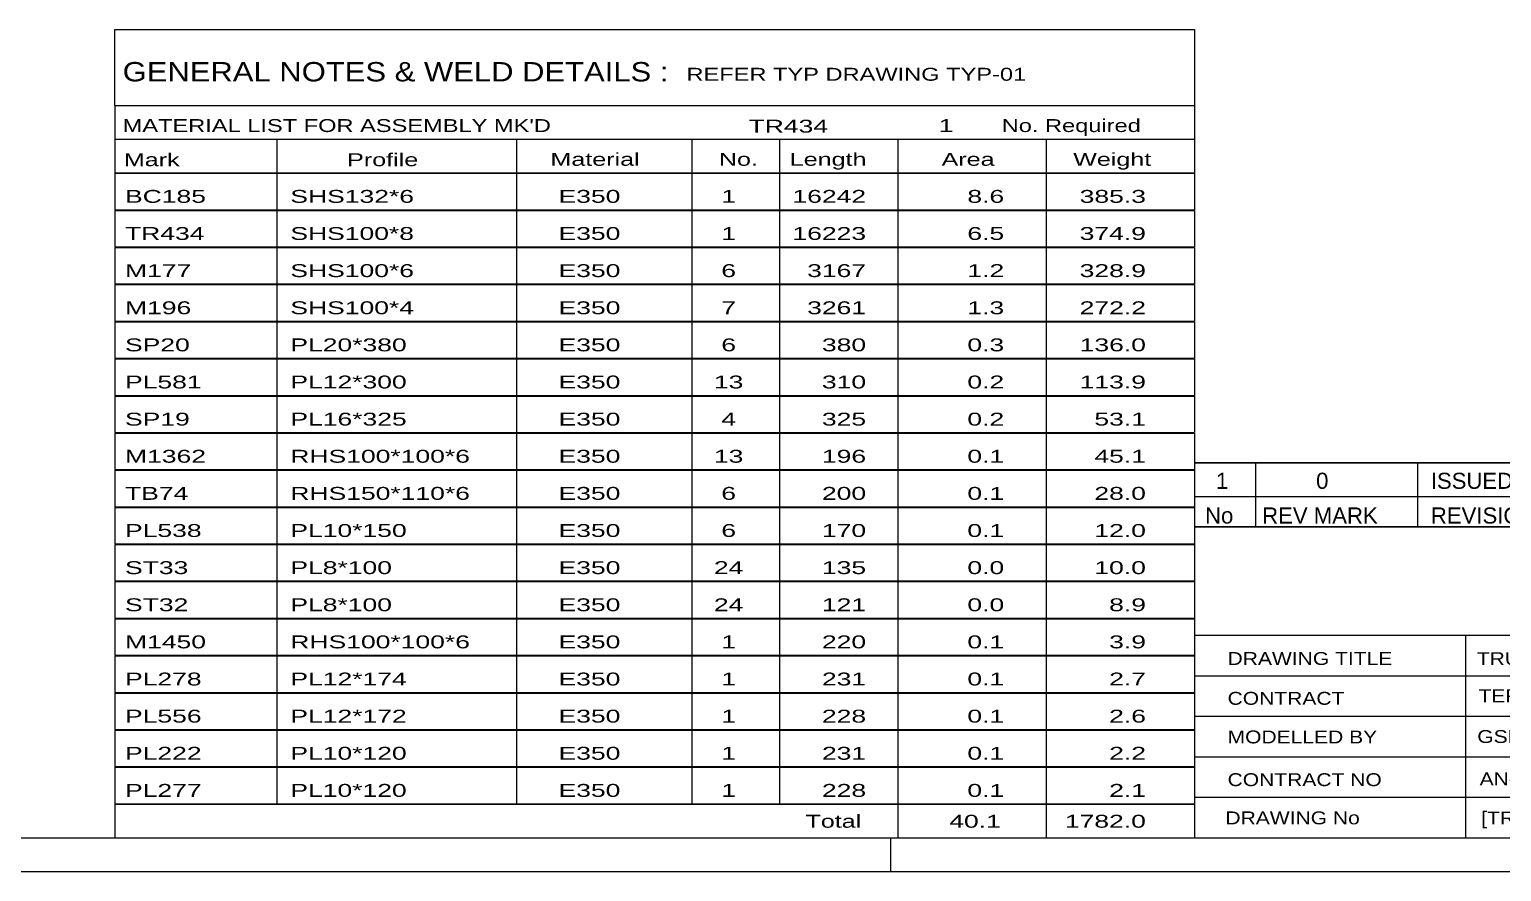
# Model space of a CAD drawing. Header units: millimetres. Extents: x -89 to 752, y -423 to 171.
# Drawn here: x 414.1 to 632.2, y -423.2 to -298.4 of the extents above; entities that cross this region are included whole.
import ezdxf

# ---------------------------------------------------------------- set-up
doc = ezdxf.new("R2010")
doc.units = ezdxf.units.MM
doc.styles.add('Arial Narrow', font='ARIALN.TTF', dxfattribs={"height": 0.2})

# ---------------------------------------------------------------- blocks, each defined once
blk = doc.blocks.new('Unknown-814409316-18300')
at = {"color": 7, "linetype": 'Continuous'}
for p, q in [((586.73, -372.1), (746.73, -372.1)), ((586.73, -372.11), (586.73, -418.16)), ((746.73, -372.16), (746.73, -418.16)), ((586.73, -388.16), (746.73, -388.16)), ((626.87, -388.16), (626.87, -418.16)), ((586.73, -394.16), (746.73, -394.16)), ((728.73, -418.1), (728.73, -394.1)), ((586.73, -400.16), (746.73, -400.16)), ((670.87, -400.16), (670.87, -418.16)), ((586.73, -406.16), (746.73, -406.16)), ((586.73, -412.16), (728.73, -412.16)), ((586.73, -418.16), (746.73, -418.16))]:
    blk.add_line(p, q, dxfattribs=at)
at = {"color": 7, "style": 'Arial Narrow'}
for s, height, width, p in [('DRAWING TITLE', 1.9089, 1.425378, (591.61, -392.55)), ('TRUSS', 1.909, 1.425378, (628.54, -392.57)), ('CONTRACT', 1.909, 1.425378, (591.61, -398.45)), ('TERMINAL BUILDING', 1.9089, 1.425378, (628.79, -398.08)), ('MODELLED BY', 1.9089, 1.425378, (591.61, -404.17)), ('GSK', 1.909, 1.425378, (628.61, -404.11)), ('ISSUED', 1.909, 1.425378, (671.67, -404.51)), ('03.05.2026', 1.909, 1.425378, (688.42, -404.64)), ('CONTRACT NO', 1.9089, 1.425378, (591.61, -410.5)), ('AN-C-1376', 1.909, 1.425378, (628.96, -410.38)), ('SCALE', 1.909, 1.425378, (671.67, -410.51)), ('A1', 6.204, 1.25, (732.97, -415.96)), ('DRAWING No', 1.909, 1.425378, (591.29, -416.16)), ('[TR.434]', 1.909, 1.425378, (629.19, -416.17)), ('1', 3.34, 1.5, (708.64, -417.48)), ('REVISION No.', 1.9089, 1.425378, (671.67, -417.39))]:
    blk.add_text(s, height=height, dxfattribs=dict(at, width=width)).set_placement(p)
at = {"color": 7, "linetype": 'Continuous', "style": 'Arial Narrow'}
for s, height, width, p in [('PH #', 2.1, 1.42538, (734.13, -398.6)), ('108', 2.1, 1.42538, (734.92, -404.5)), ('NTS', 1.909, 1.425378, (688.73, -410.1))]:
    blk.add_text(s, height=height, dxfattribs=dict(at, width=width)).set_placement(p)
blk = doc.blocks.new('Unknown-814409316-1133')
at = {"color": 5, "linetype": 'Continuous'}
for p, q in [((-84.27, -418.16), (746.73, -418.16)), ((541.73, -423.16), (541.73, -418.16)), ((-89.27, -423.16), (751.73, -423.16))]:
    blk.add_line(p, q, dxfattribs=at)
blk = doc.blocks.new('Unknown-814409316-18301')
at = {"color": 7, "linetype": 'Continuous'}
for p, q in [((426.73, -298.41), (586.73, -298.41)), ((426.73, -309.66), (426.73, -298.41)), ((586.73, -298.41), (586.73, -309.66)), ((426.73, -309.66), (586.73, -309.66)), ((426.73, -309.66), (426.73, -314.66)), ((586.73, -309.66), (586.73, -314.66)), ((426.73, -314.66), (586.73, -314.66)), ((426.73, -314.66), (426.73, -319.66)), ((450.73, -314.66), (450.73, -319.66)), ((486.23, -314.66), (486.23, -319.66)), ((512.23, -314.66), (512.23, -319.66)), ((525.23, -314.66), (525.23, -319.66)), ((542.73, -314.66), (542.73, -319.66)), ((564.73, -314.66), (564.73, -319.66)), ((586.73, -314.66), (586.73, -319.66)), ((426.73, -319.66), (586.73, -319.66)), ((426.73, -319.71), (426.73, -325.11)), ((426.73, -319.71), (586.73, -319.71)), ((450.73, -319.66), (450.73, -325.16)), ((486.23, -319.66), (486.23, -325.16)), ((512.23, -319.66), (512.23, -325.16)), ((525.23, -319.66), (525.23, -325.16)), ((542.73, -319.66), (542.73, -325.16)), ((564.73, -319.66), (564.73, -325.16)), ((586.73, -319.71), (586.73, -325.11)), ((426.73, -325.11), (586.73, -325.11)), ((426.73, -325.21), (426.73, -330.61)), ((426.73, -325.21), (586.73, -325.21)), ((450.73, -325.16), (450.73, -330.66)), ((486.23, -325.16), (486.23, -330.66)), ((512.23, -325.16), (512.23, -330.66)), ((525.23, -325.16), (525.23, -330.66)), ((542.73, -325.16), (542.73, -330.66)), ((564.73, -325.16), (564.73, -330.66)), ((586.73, -325.21), (586.73, -330.61)), ((426.73, -330.61), (586.73, -330.61)), ((426.73, -330.71), (426.73, -336.11)), ((426.73, -330.71), (586.73, -330.71)), ((450.73, -330.66), (450.73, -336.16)), ((486.23, -330.66), (486.23, -336.16)), ((512.23, -330.66), (512.23, -336.16)), ((525.23, -330.66), (525.23, -336.16)), ((542.73, -330.66), (542.73, -336.16)), ((564.73, -330.66), (564.73, -336.16)), ((586.73, -330.71), (586.73, -336.11)), ((426.73, -336.11), (586.73, -336.11)), ((426.73, -336.21), (426.73, -341.61)), ((426.73, -336.21), (586.73, -336.21)), ((450.73, -336.16), (450.73, -341.66)), ((486.23, -336.16), (486.23, -341.66)), ((512.23, -336.16), (512.23, -341.66)), ((525.23, -336.16), (525.23, -341.66)), ((542.73, -336.16), (542.73, -341.66)), ((564.73, -336.16), (564.73, -341.66)), ((586.73, -336.21), (586.73, -341.61)), ((426.73, -341.61), (586.73, -341.61)), ((426.73, -341.71), (426.73, -347.11)), ((426.73, -341.71), (586.73, -341.71)), ((450.73, -341.66), (450.73, -347.16)), ((486.23, -341.66), (486.23, -347.16)), ((512.23, -341.66), (512.23, -347.16)), ((525.23, -341.66), (525.23, -347.16)), ((542.73, -341.66), (542.73, -347.16)), ((564.73, -341.66), (564.73, -347.16)), ((586.73, -341.71), (586.73, -347.11)), ((426.73, -347.11), (586.73, -347.11)), ((426.73, -347.21), (426.73, -352.61)), ((426.73, -347.21), (586.73, -347.21)), ((450.73, -347.16), (450.73, -352.66)), ((486.23, -347.16), (486.23, -352.66)), ((512.23, -347.16), (512.23, -352.66)), ((525.23, -347.16), (525.23, -352.66)), ((542.73, -347.16), (542.73, -352.66)), ((564.73, -347.16), (564.73, -352.66)), ((586.73, -347.21), (586.73, -352.61)), ((426.73, -352.61), (586.73, -352.61)), ((426.73, -352.71), (426.73, -358.11)), ((426.73, -352.71), (586.73, -352.71)), ((450.73, -352.66), (450.73, -358.16)), ((486.23, -352.66), (486.23, -358.16)), ((512.23, -352.66), (512.23, -358.16)), ((525.23, -352.66), (525.23, -358.16)), ((542.73, -352.66), (542.73, -358.16)), ((564.73, -352.66), (564.73, -358.16)), ((586.73, -352.71), (586.73, -358.11)), ((426.73, -358.11), (586.73, -358.11)), ((426.73, -358.21), (426.73, -363.61)), ((426.73, -358.21), (586.73, -358.21)), ((450.73, -358.16), (450.73, -363.66)), ((486.23, -358.16), (486.23, -363.66)), ((512.23, -358.16), (512.23, -363.66)), ((525.23, -358.16), (525.23, -363.66)), ((542.73, -358.16), (542.73, -363.66)), ((564.73, -358.16), (564.73, -363.66)), ((586.73, -358.21), (586.73, -363.61)), ((426.73, -363.61), (586.73, -363.61)), ((426.73, -363.71), (426.73, -369.11)), ((426.73, -363.71), (586.73, -363.71)), ((450.73, -363.66), (450.73, -369.16)), ((486.23, -363.66), (486.23, -369.16)), ((512.23, -363.66), (512.23, -369.16)), ((525.23, -363.66), (525.23, -369.16)), ((542.73, -363.66), (542.73, -369.16)), ((564.73, -363.66), (564.73, -369.16)), ((586.73, -363.71), (586.73, -369.11)), ((426.73, -369.11), (586.73, -369.11)), ((426.73, -369.21), (426.73, -374.61)), ((426.73, -369.21), (586.73, -369.21)), ((450.73, -369.16), (450.73, -374.66)), ((486.23, -369.16), (486.23, -374.66)), ((512.23, -369.16), (512.23, -374.66)), ((525.23, -369.16), (525.23, -374.66)), ((542.73, -369.16), (542.73, -374.66)), ((564.73, -369.16), (564.73, -374.66)), ((586.73, -369.21), (586.73, -374.61)), ((426.73, -374.61), (586.73, -374.61)), ((426.73, -374.71), (426.73, -380.11)), ((426.73, -374.71), (586.73, -374.71)), ((450.73, -374.66), (450.73, -380.16)), ((486.23, -374.66), (486.23, -380.16)), ((512.23, -374.66), (512.23, -380.16)), ((525.23, -374.66), (525.23, -380.16)), ((542.73, -374.66), (542.73, -380.16)), ((564.73, -374.66), (564.73, -380.16)), ((586.73, -374.71), (586.73, -380.11)), ((426.73, -380.11), (586.73, -380.11)), ((426.73, -380.21), (426.73, -385.61)), ((426.73, -380.21), (586.73, -380.21)), ((450.73, -380.16), (450.73, -385.66)), ((486.23, -380.16), (486.23, -385.66)), ((512.23, -380.16), (512.23, -385.66)), ((525.23, -380.16), (525.23, -385.66)), ((542.73, -380.16), (542.73, -385.66)), ((564.73, -380.16), (564.73, -385.66)), ((586.73, -380.21), (586.73, -385.61)), ((426.73, -385.61), (586.73, -385.61)), ((426.73, -385.71), (426.73, -391.11)), ((426.73, -385.71), (586.73, -385.71)), ((450.73, -385.66), (450.73, -391.16)), ((486.23, -385.66), (486.23, -391.16)), ((512.23, -385.66), (512.23, -391.16)), ((525.23, -385.66), (525.23, -391.16)), ((542.73, -385.66), (542.73, -391.16)), ((564.73, -385.66), (564.73, -391.16)), ((586.73, -385.71), (586.73, -391.11)), ((426.73, -391.11), (586.73, -391.11)), ((426.73, -391.21), (426.73, -396.61)), ((426.73, -391.21), (586.73, -391.21)), ((450.73, -391.16), (450.73, -396.66)), ((486.23, -391.16), (486.23, -396.66)), ((512.23, -391.16), (512.23, -396.66)), ((525.23, -391.16), (525.23, -396.66)), ((542.73, -391.16), (542.73, -396.66)), ((564.73, -391.16), (564.73, -396.66)), ((586.73, -391.21), (586.73, -396.61)), ((426.73, -396.61), (586.73, -396.61)), ((426.73, -396.71), (426.73, -402.11)), ((426.73, -396.71), (586.73, -396.71)), ((450.73, -396.66), (450.73, -402.16)), ((486.23, -396.66), (486.23, -402.16)), ((512.23, -396.66), (512.23, -402.16)), ((525.23, -396.66), (525.23, -402.16)), ((542.73, -396.66), (542.73, -402.16)), ((564.73, -396.66), (564.73, -402.16)), ((586.73, -396.71), (586.73, -402.11)), ((426.73, -402.11), (586.73, -402.11)), ((426.73, -402.21), (426.73, -407.61)), ((426.73, -402.21), (586.73, -402.21)), ((450.73, -402.16), (450.73, -407.66)), ((486.23, -402.16), (486.23, -407.66)), ((512.23, -402.16), (512.23, -407.66)), ((525.23, -402.16), (525.23, -407.66)), ((542.73, -402.16), (542.73, -407.66)), ((564.73, -402.16), (564.73, -407.66)), ((586.73, -402.21), (586.73, -407.61)), ((426.73, -407.61), (586.73, -407.61)), ((426.73, -407.71), (426.73, -413.11)), ((426.73, -407.71), (586.73, -407.71)), ((450.73, -407.66), (450.73, -413.16)), ((486.23, -407.66), (486.23, -413.16)), ((512.23, -407.66), (512.23, -413.16)), ((525.23, -407.66), (525.23, -413.16)), ((542.73, -407.66), (542.73, -413.16)), ((564.73, -407.66), (564.73, -413.16)), ((586.73, -407.71), (586.73, -413.11)), ((426.73, -413.11), (586.73, -413.11)), ((426.73, -413.16), (586.73, -413.16)), ((426.73, -413.16), (426.73, -418.16)), ((542.73, -413.16), (542.73, -418.16)), ((564.73, -413.16), (564.73, -418.16)), ((586.73, -413.16), (586.73, -418.16)), ((426.73, -418.16), (586.73, -418.16))]:
    blk.add_line(p, q, dxfattribs=at)
at = {"color": 7, "style": 'Arial Narrow'}
for s, height, width, p in [('GENERAL NOTES & WELD DETAILS :', 2.8633, 1.4, (427.88, -306.1)), ('REFER TYP DRAWING TYP-01', 1.9089, 1.6, (511.43, -306)), ("MATERIAL LIST FOR ASSEMBLY MK'D", 1.9089, 1.6, (427.88, -313.6)), ('TR434', 1.909, 1.794707, (520.63, -313.69)), ('1', 1.91, 1.794707, (548.81, -313.6)), ('No. Required', 1.9089, 1.6, (558.14, -313.6)), ('Mark', 1.909, 1.7, (428.06, -318.66)), ('Profile', 1.909, 1.7, (461.14, -318.66)), ('Material', 1.909, 1.7, (491.27, -318.6)), ('No.', 1.909, 1.7, (516.23, -318.6)), ('Length', 1.909, 1.7, (526.73, -318.6)), ('Area', 1.909, 1.7, (549.23, -318.6)), ('Weight', 1.909, 1.7, (568.73, -318.6))]:
    blk.add_text(s, height=height, dxfattribs=dict(at, width=width)).set_placement(p)
at = {"color": 7, "linetype": 'Continuous', "style": 'Arial Narrow'}
for s, height, width, p in [('BC185', 1.909, 1.794707, (428.23, -324.09)), ('SHS132*6', 1.909, 1.794707, (452.73, -324.09)), ('E350', 1.909, 1.794707, (492.47, -324.09)), ('1', 1.91, 1.794707, (516.59, -324.09)), ('16242', 1.909, 1.794707, (527.13, -324.09)), ('8.6', 1.909, 1.794707, (553.05, -324.09)), ('385.3', 1.909, 1.794707, (569.69, -324.09)), ('TR434', 1.909, 1.794707, (428.23, -329.59)), ('SHS100*8', 1.909, 1.794707, (452.73, -329.59)), ('E350', 1.909, 1.794707, (492.47, -329.59)), ('1', 1.91, 1.794707, (516.59, -329.59)), ('16223', 1.909, 1.794707, (527.13, -329.59)), ('6.5', 1.909, 1.794707, (553.05, -329.59)), ('374.9', 1.909, 1.794707, (569.69, -329.59)), ('M177', 1.909, 1.794707, (428.23, -335.09)), ('SHS100*6', 1.909, 1.794707, (452.73, -335.09)), ('E350', 1.909, 1.794707, (492.47, -335.09)), ('6', 1.91, 1.794707, (516.59, -335.09)), ('3167', 1.909, 1.794707, (529.31, -335.09)), ('1.2', 1.909, 1.794707, (553.05, -335.09)), ('328.9', 1.909, 1.794707, (569.69, -335.09)), ('M196', 1.909, 1.794707, (428.23, -340.59)), ('SHS100*4', 1.909, 1.794707, (452.73, -340.59)), ('E350', 1.909, 1.794707, (492.47, -340.59)), ('7', 1.91, 1.794707, (516.59, -340.59)), ('3261', 1.909, 1.794707, (529.31, -340.59)), ('1.3', 1.909, 1.794707, (553.05, -340.59)), ('272.2', 1.909, 1.794707, (569.69, -340.59)), ('SP20', 1.909, 1.794707, (428.23, -346.09)), ('PL20*380', 1.909, 1.794707, (452.73, -346.09)), ('E350', 1.909, 1.794707, (492.47, -346.09)), ('6', 1.91, 1.794707, (516.59, -346.09)), ('380', 1.909, 1.794707, (531.5, -346.09)), ('0.3', 1.909, 1.794707, (553.05, -346.09)), ('136.0', 1.909, 1.794707, (569.69, -346.09)), ('PL581', 1.909, 1.794707, (428.23, -351.59)), ('PL12*300', 1.909, 1.794707, (452.73, -351.59)), ('E350', 1.909, 1.794707, (492.47, -351.59)), ('13', 1.909, 1.794707, (515.49, -351.59)), ('310', 1.909, 1.794707, (531.5, -351.59)), ('0.2', 1.909, 1.794707, (553.05, -351.59)), ('113.9', 1.909, 1.794707, (569.69, -351.59)), ('SP19', 1.909, 1.794707, (428.23, -357.09)), ('PL16*325', 1.909, 1.794707, (452.73, -357.09)), ('E350', 1.909, 1.794707, (492.47, -357.09)), ('4', 1.91, 1.794707, (516.59, -357.09)), ('325', 1.909, 1.794707, (531.5, -357.09)), ('0.2', 1.909, 1.794707, (553.05, -357.09)), ('53.1', 1.909, 1.794707, (571.87, -357.09)), ('M1362', 1.909, 1.794707, (428.23, -362.59)), ('RHS100*100*6', 1.9089, 1.794707, (452.73, -362.59)), ('E350', 1.909, 1.794707, (492.47, -362.59)), ('13', 1.909, 1.794707, (515.49, -362.59)), ('196', 1.909, 1.794707, (531.5, -362.59)), ('0.1', 1.909, 1.794707, (553.05, -362.59)), ('45.1', 1.909, 1.794707, (571.87, -362.59)), ('TB74', 1.909, 1.794707, (428.23, -368.09)), ('RHS150*110*6', 1.9089, 1.794707, (452.73, -368.09)), ('E350', 1.909, 1.794707, (492.47, -368.09)), ('6', 1.91, 1.794707, (516.59, -368.09)), ('200', 1.909, 1.794707, (531.5, -368.09)), ('0.1', 1.909, 1.794707, (553.05, -368.09)), ('28.0', 1.909, 1.794707, (571.87, -368.09)), ('PL538', 1.909, 1.794707, (428.23, -373.59)), ('PL10*150', 1.909, 1.794707, (452.73, -373.59)), ('E350', 1.909, 1.794707, (492.47, -373.59)), ('6', 1.91, 1.794707, (516.59, -373.59)), ('170', 1.909, 1.794707, (531.5, -373.59)), ('0.1', 1.909, 1.794707, (553.05, -373.59)), ('12.0', 1.909, 1.794707, (571.87, -373.59)), ('ST33', 1.909, 1.794707, (428.23, -379.09)), ('PL8*100', 1.909, 1.794707, (452.73, -379.09)), ('E350', 1.909, 1.794707, (492.47, -379.09)), ('24', 1.909, 1.794707, (515.49, -379.09)), ('135', 1.909, 1.794707, (531.5, -379.09)), ('0.0', 1.909, 1.794707, (553.05, -379.09)), ('10.0', 1.909, 1.794707, (571.87, -379.09)), ('ST32', 1.909, 1.794707, (428.23, -384.59)), ('PL8*100', 1.909, 1.794707, (452.73, -384.59)), ('E350', 1.909, 1.794707, (492.47, -384.59)), ('24', 1.909, 1.794707, (515.49, -384.59)), ('121', 1.909, 1.794707, (531.5, -384.59)), ('0.0', 1.909, 1.794707, (553.05, -384.59)), ('8.9', 1.909, 1.794707, (574.06, -384.59)), ('M1450', 1.909, 1.794707, (428.23, -390.09)), ('RHS100*100*6', 1.9089, 1.794707, (452.73, -390.09)), ('E350', 1.909, 1.794707, (492.47, -390.09)), ('1', 1.91, 1.794707, (516.59, -390.09)), ('220', 1.909, 1.794707, (531.5, -390.09)), ('0.1', 1.909, 1.794707, (553.05, -390.09)), ('3.9', 1.909, 1.794707, (574.06, -390.09)), ('PL278', 1.909, 1.794707, (428.23, -395.59)), ('PL12*174', 1.909, 1.794707, (452.73, -395.59)), ('E350', 1.909, 1.794707, (492.47, -395.59)), ('1', 1.91, 1.794707, (516.59, -395.59)), ('231', 1.909, 1.794707, (531.5, -395.59)), ('0.1', 1.909, 1.794707, (553.05, -395.59)), ('2.7', 1.909, 1.794707, (574.06, -395.59)), ('PL556', 1.909, 1.794707, (428.23, -401.09)), ('PL12*172', 1.909, 1.794707, (452.73, -401.09)), ('E350', 1.909, 1.794707, (492.47, -401.09)), ('1', 1.91, 1.794707, (516.59, -401.09)), ('228', 1.909, 1.794707, (531.5, -401.09)), ('0.1', 1.909, 1.794707, (553.05, -401.09)), ('2.6', 1.909, 1.794707, (574.06, -401.09)), ('PL222', 1.909, 1.794707, (428.23, -406.59)), ('PL10*120', 1.909, 1.794707, (452.73, -406.59)), ('E350', 1.909, 1.794707, (492.47, -406.59)), ('1', 1.91, 1.794707, (516.59, -406.59)), ('231', 1.909, 1.794707, (531.5, -406.59)), ('0.1', 1.909, 1.794707, (553.05, -406.59)), ('2.2', 1.909, 1.794707, (574.06, -406.59)), ('PL277', 1.909, 1.794707, (428.23, -412.09)), ('PL10*120', 1.909, 1.794707, (452.73, -412.09)), ('E350', 1.909, 1.794707, (492.47, -412.09)), ('1', 1.91, 1.794707, (516.59, -412.09)), ('228', 1.909, 1.794707, (531.5, -412.09)), ('0.1', 1.909, 1.794707, (553.05, -412.09)), ('2.1', 1.909, 1.794707, (574.06, -412.09)), ('Total', 1.909, 1.7, (529.06, -416.66)), ('40.1', 1.909, 1.794707, (550.37, -416.66)), ('1782.0', 1.909, 1.794707, (567.5, -416.66))]:
    blk.add_text(s, height=height, dxfattribs=dict(at, width=width)).set_placement(p)
blk = doc.blocks.new('Unknown-814409316-18303')
at = {"color": 7, "linetype": 'Continuous'}
for p, q in [((586.73, -362.6), (746.73, -362.6)), ((746.73, -362.6), (586.73, -362.6)), ((586.73, -362.6), (586.73, -367.6)), ((595.73, -362.6), (595.73, -367.6)), ((619.73, -362.6), (619.73, -367.6)), ((716.73, -362.6), (716.73, -367.6)), ((746.73, -362.6), (746.73, -367.6)), ((586.73, -367.6), (746.73, -367.6)), ((586.73, -367.6), (586.73, -372.1)), ((586.73, -367.6), (746.73, -367.6)), ((595.73, -367.6), (595.73, -372.1)), ((619.73, -367.6), (619.73, -372.1)), ((716.73, -367.6), (716.73, -372.1)), ((746.73, -367.6), (746.73, -372.1)), ((746.73, -372.1), (586.73, -372.1))]:
    blk.add_line(p, q, dxfattribs=at)
at = {"color": 7, "linetype": 'Continuous', "style": 'Arial Narrow'}
for s, height, width, p in [('1', 2.39, 1.196471, (589.89, -366.46)), ('0', 2.39, 1.196471, (604.73, -366.46)), ('ISSUED FOR CONSTRUCTION', 2.3861, 1.196471, (621.73, -366.46)), ('03.05.2026', 2.386, 1.196471, (722.73, -366.46)), ('No', 2.386, 1.2, (588.27, -371.6)), ('REV MARK', 2.386, 1.2, (596.73, -371.6)), ('REVISION DESCRIPTION', 2.3861, 1.2, (621.73, -371.6)), ('REV. DATE', 2.386, 1.2, (722.01, -371.6))]:
    blk.add_text(s, height=height, dxfattribs=dict(at, width=width)).set_placement(p)

msp = doc.modelspace()

# ---------------------------------------------------------------- block references
for name in ['Unknown-814409316-1133', 'Unknown-814409316-18301', 'Unknown-814409316-18303', 'Unknown-814409316-18300']:
    msp.add_blockref(name, (0, 0))

doc.saveas('drawing.dxf')
